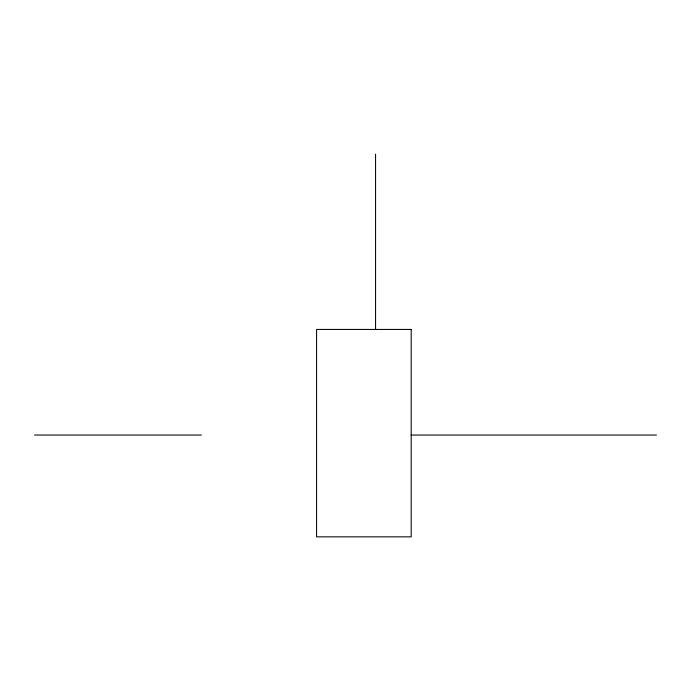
<?xml version="1.0" encoding="UTF-8"?>
<svg xmlns="http://www.w3.org/2000/svg" width="691" height="691" viewBox="0 0 691 691"><rect width="100%" height="100%" fill="white"/><g stroke="black" fill="none" stroke-linecap="round" stroke-linejoin="round"><path stroke-width="1.04" d="M34.55 435.045L201.401 435.045M411.076 435.045L656.45 435.045M375.559 154.153L375.559 329.581M411.197 329.443L316.582 329.443L316.582 536.847L411.197 536.847L411.197 329.443"/></g></svg>
